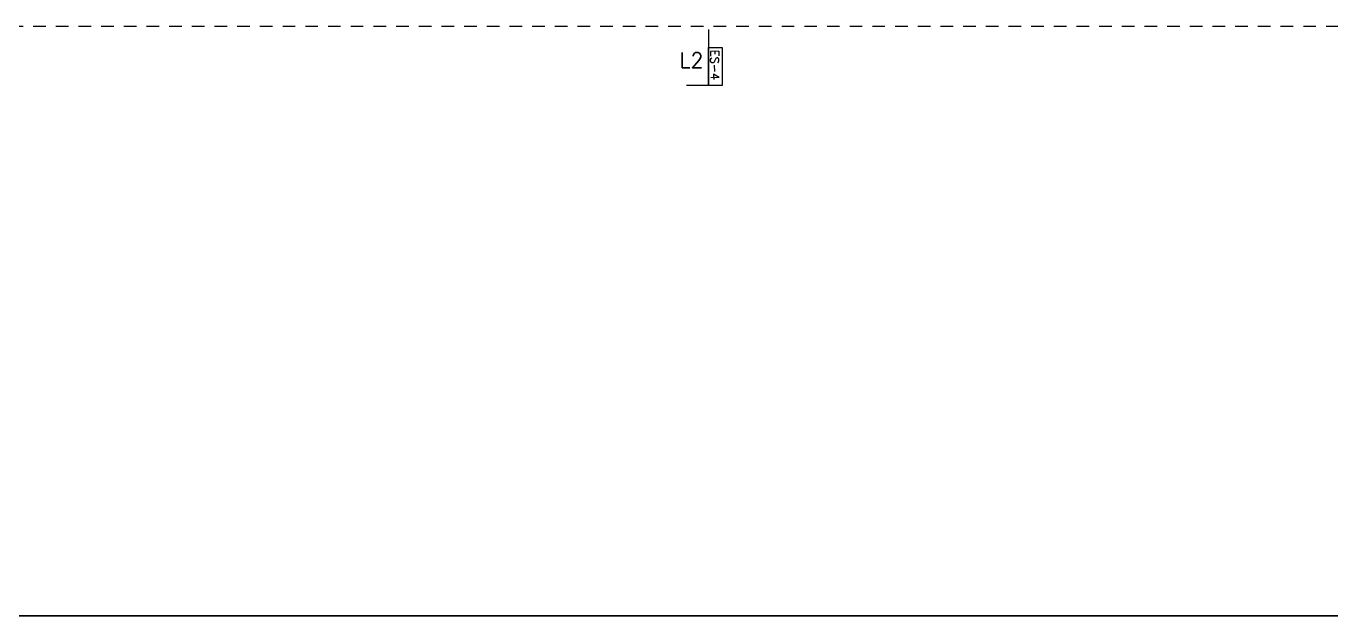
# Model space of a CAD drawing. Header units: metres. Extents: x -232 to 581, y 30 to 789.
# Drawn here: x 226.44 to 239.39, y 512.25 to 518.09 of the extents above; entities that cross this region are included whole.
import ezdxf

# ---------------------------------------------------------------- set-up
doc = ezdxf.new("R2010")
doc.units = ezdxf.units.M
doc.linetypes.add('HIDDEN2', pattern=[0.1875, 0.125, -0.0625])
doc.layers.add('_electricos-Leyenda', color=7, linetype='Continuous')
doc.layers.add('DIMTEXTO', color=4, linetype='Continuous')
for name, color, linetype, lineweight in [('baños', 140, 'Continuous', 0), ('Columnas', 7, 'Continuous', 18), ('textos', 7, 'Continuous', 0)]:
    doc.layers.add(name, color=color, linetype=linetype, lineweight=lineweight)
doc.layers.add('Techos 1', color=7, linetype='HIDDEN2', lineweight=9, true_color=0x42391a)
doc.styles.add('SMPLEX', font='simplex.shx')
doc.styles.get("Standard").update_dxf_attribs({"font": 'arial.ttf'})

# ---------------------------------------------------------------- blocks, each defined once
blk = doc.blocks.new('planta de entrepiso 20.03')
at = {"layer": 'textos', "color": 18, "linetype": 'Continuous', "ltscale": 0.01, "true_color": 0x000000}
for p, q in [((41.24, -40.951), (41.24, -41.506)), ((41.24, -41.506), (41.24, -41.13)), ((41.24, -41.13), (41.376, -41.13)), ((41.376, -41.13), (41.376, -41.506)), ((41.376, -41.506), (41.023, -41.506)), ((41.376, -41.506), (41.24, -41.506))]:
    blk.add_line(p, q, dxfattribs=at)
at = {"layer": 'DIMTEXTO', "color": 18, "true_color": 0x000000, "style": 'SMPLEX'}
blk.add_text('L2', height=0.15, dxfattribs=at).set_placement((40.953, -41.329))
at = {"layer": 'textos', "color": 18, "true_color": 0x000000, "style": 'SMPLEX'}
blk.add_text('ES-4', height=0.0825, rotation=270.7774, dxfattribs=at).set_placement((41.261, -41.153))
blk = doc.blocks.new('20.03.2026 LN 09 SEGUNDO NIVEL ARQ')
at = {"layer": 'Techos 1', "color": 5}
blk.add_line((76.696, -63.399), (102.146, -63.399), dxfattribs=at)
at = {"layer": 'baños', "color": 5, "linetype": 'Continuous', "flags": 8}
for tag, p in [('MATERIAL', (83.781, -42.918, 0)), ('PRODUCT', (83.781, -42.918, 0)), ('TRADENAME', (83.781, -42.918, 0)), ('MODELNUMBER', (83.781, -42.918, 0)), ('MATERIAL', (84.956, -42.918, 0)), ('PRODUCT', (84.956, -42.918, 0)), ('TRADENAME', (84.956, -42.918, 0)), ('MODELNUMBER', (84.956, -42.918, 0))]:
    blk.add_attdef(tag, p, '', height=0.0000254, rotation=180.0001, dxfattribs=at)
at = {"layer": 'baños', "color": 5, "linetype": 'Continuous'}
for tag, p, rotation in [('MATERIAL', (85.891, -56.993), 180.0001), ('PRODUCT', (85.891, -56.993), 180.0001), ('TRADENAME', (85.891, -56.993), 180.0001), ('MODELNUMBER', (85.891, -56.993), 180.0001), ('MODELNUMBER', (86.601, -56.993), 179.9999), ('MATERIAL', (86.601, -56.993), 179.9999), ('PRODUCT', (86.601, -56.993), 179.9999), ('TRADENAME', (86.601, -56.993), 179.9999)]:
    blk.add_attdef(tag, p, '', height=0.0000254, rotation=rotation, dxfattribs=at)

msp = doc.modelspace()

# ---------------------------------------------------------------- linework, layer by layer
at = {"layer": '_electricos-Leyenda'}
msp.add_line((23.375, 512.247), (581.349, 512.247), dxfattribs=at)

# ---------------------------------------------------------------- block references
at = {"layer": 'Columnas'}
msp.add_blockref('planta de entrepiso 20.03', (191.971, 559.011), dxfattribs=at)

# ---------------------------------------------------------------- next in the draw order: block references
at = {"color": 1}
msp.add_blockref('20.03.2026 LN 09 SEGUNDO NIVEL ARQ', (143.067, 581.493), dxfattribs=at)

doc.saveas('drawing.dxf')
